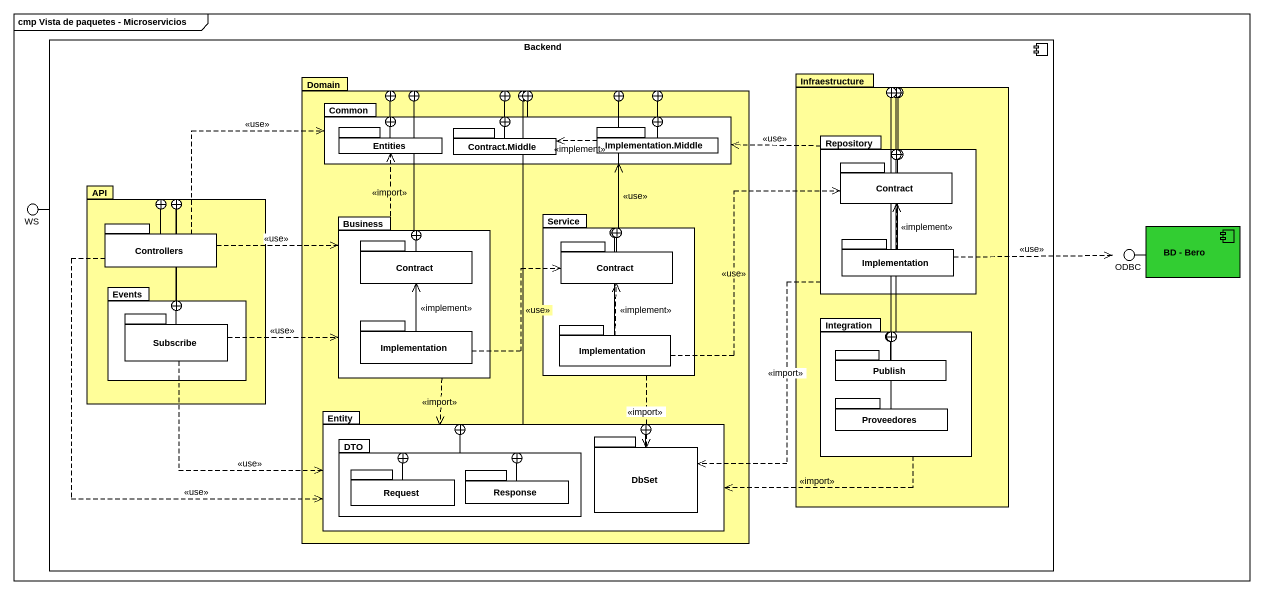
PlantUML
@startuml
mainframe cmp Vista de paquetes - Microservicios
component Backend #FFFFFF {
  package Domain #FFFE99 {
    package Common {
      package Entities {
      }
      package "Contract.Middle" as Contract_Middle {
      }
      package "Implementation.Middle" as Implementation_Middle {
      }
    }
    package Business {
      package "Contract" as Contract_2 {
      }
      package "Implementation" as Implementation_2 {
      }
    }
    package Service {
      package "Contract" as Contract_3 {
      }
      package "Implementation" as Implementation_3 {
      }
    }
    package "Entity" as Entity_ {
      package DTO {
        package Request {
        }
        package Response {
        }
      }
      package DbSet {
      }
    }
  }
  package Infraestructure #FFFE99 {
    package Repository {
      package Contract {
      }
      package Implementation {
      }
    }
    package Integration {
      package Publish {
      }
      package Proveedores {
      }
    }
  }
  package API #FFFE99 {
    package Controllers {
    }
    package Events {
      package Subscribe {
      }
    }
  }
}
() WS
() ODBC
component "BD - Bero" as BD_Bero #32CD32
Backend -left- WS
BD_Bero -left- ODBC
Common --+ Domain
Entities --+ Domain
Entities -right-+ Common
Contract_Middle --+ Domain
Contract_Middle -right-+ Common
Implementation_Middle --+ Domain
Implementation_Middle -left-+ Common
Implementation_Middle .left.> Contract_Middle : <<implement>>
Repository .left.> Common : <<use>>
Repository --+ Infraestructure
Repository ..> DbSet : <<import>>
Contract --+ Repository
Controllers .right.> Common : <<use>>
Controllers --+ API
Controllers .right.> Business : <<use>>
Controllers ..> Entity_ : <<use>>
Business -right-+ Domain
Business .up.> Entities : <<import>>
Business ..> Entity_ : <<import>>
Service -left-+ Domain
Service .up.> Common : <<use>>
Service ..> DbSet : <<import>>
Contract_2 --+ Business
Contract_3 --+ Service
Implementation -up-+ Repository
Implementation .up.> Contract : <<implement>>
Implementation .right.> ODBC : <<use>>
Events -up-+ API
Subscribe -up-+ API
Subscribe .right.> Business : <<use>>
Subscribe -up-+ Events
Subscribe .right.> Entity_ : <<use>>
Implementation_2 -up-+ Business
Implementation_2 .up.> Contract_2 : <<implement>>
Implementation_2 .right.> Contract_3 : <<use>>
Implementation_3 .right.> Contract : <<use>>
Implementation_3 -up-+ Service
Implementation_3 .up.> Contract_3 : <<implement>>
Integration -up-+ Infraestructure
Integration .left.> Entity_ : <<import>>
Publish --+ Integration
Entity_ -up-+ Domain
Proveedores -up-+ Infraestructure
Proveedores -up-+ Integration
DTO -right-+ Entity_
DbSet -left-+ Entity_
Request -right-+ DTO
Response -left-+ DTO
@enduml
